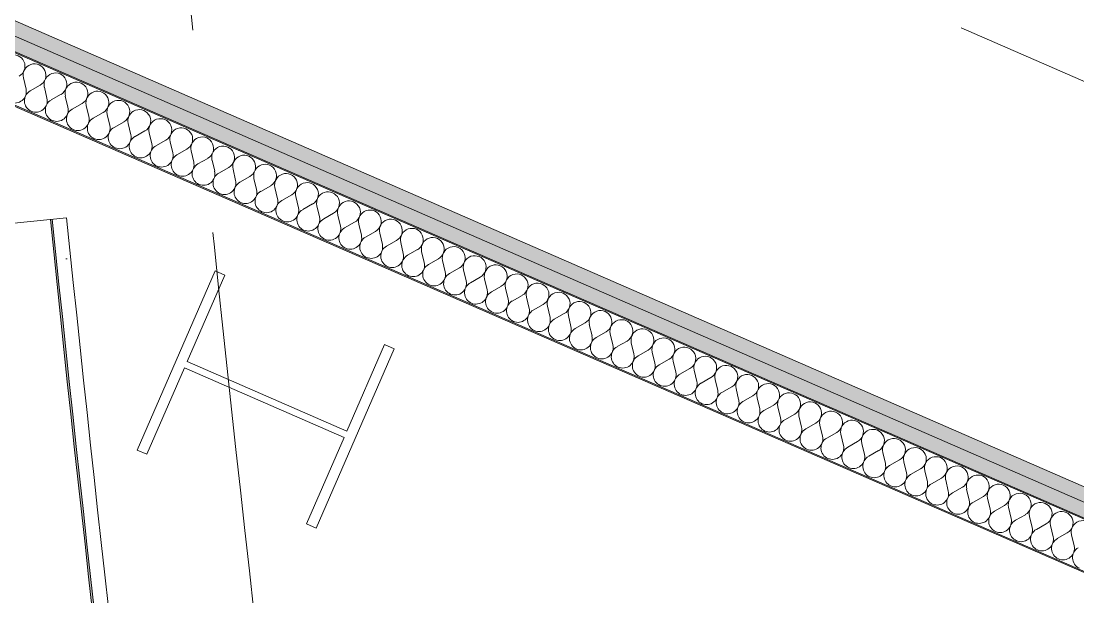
# Model space of a CAD drawing. Header units: millimetres. Extents: x -50172 to 90294, y -80883 to 956680.
# Drawn here: x -42279 to -41178, y -61473 to -60873 of the extents above; entities that cross this region are included whole.
import ezdxf
from ezdxf.enums import TextEntityAlignment as Align

# ---------------------------------------------------------------- set-up
doc = ezdxf.new("R2010")
doc.units = ezdxf.units.MM
doc.header["$MEASUREMENT"] = 0
doc.linetypes.add('Double Dashed', pattern=[1093.611073, 529.166651, -211.666656, 141.111112, -211.666656])
for name, color, linetype in [('A-25-M_Wall_Ext', 7, 'Continuous'), ('COLUMN.IFC Import', 7, 'Continuous'), ('New_A-15-MG_Structural_Grid_Phase_2', 7, 'Continuous'), ('New_A-25-M_Wall_Int', 7, 'Continuous')]:
    doc.layers.add(name, color=color, linetype=linetype)
for name, color, linetype, lineweight in [('A-25-M_Wall_Ext_Pen_No__1', 7, 'Continuous', 13), ('COLUMN.IFC Import_Pen_No__2', 8, 'Continuous', 15), ('New_A-25-M_Wall_Int_Pen_No__1', 7, 'Continuous', 13), ('New_A-25-M_Wall_Int_Pen_No__150', 7, 'Continuous', 0)]:
    doc.layers.add(name, color=color, linetype=linetype, lineweight=lineweight)
for name, color, linetype, lineweight, true_color in [('A-25-M_Wall_Ext_Pen_No__107', 7, 'Continuous', 15, 0xa6a6a6), ('New_A-15-MG_Structural_Grid_Phase_2_Pen_No__222', 7, 'Continuous', 13, 0x65af33), ('New_A-25-M_Wall_Int_Pen_No__107', 7, 'Continuous', 15, 0xa6a6a6), ('New_A-25-M_Wall_Int_Pen_No__81', 7, 'Continuous', 20, 0x6a6a6a)]:
    doc.layers.add(name, color=color, linetype=linetype, lineweight=lineweight, true_color=true_color)
doc.styles.add('GENERATED_STYLE_4', font='')
doc.styles.get('GENERATED_STYLE_4').set_extended_font_data('Swis721 BT')
pattern_1 = [(60, (0, 0), (-43.30127, 25), []), (120, (0, 0), (43.30127, 25), [])]

# ---------------------------------------------------------------- blocks, each defined once
blk = doc.blocks.new('*X535')
at = {"layer": 'New_A-25-M_Wall_Int_Pen_No__150', "linetype": 'Continuous'}
for p, q in [((-42276.3, -60932.1), (-42273.5, -60943.7)), ((-42258.8, -60939.7), (-42269.2, -60945.6)), ((-42254.4, -60941.6), (-42251.7, -60953.2)), ((-42237, -60949.2), (-42247.3, -60955.1)), ((-42232.6, -60951.2), (-42229.9, -60962.7)), ((-42215.2, -60958.8), (-42225.5, -60964.6)), ((-42210.8, -60960.7), (-42208.1, -60972.3)), ((-42193.3, -60968.3), (-42203.7, -60974.2)), ((-42189, -60970.2), (-42186.2, -60981.8)), ((-42171.5, -60977.8), (-42181.9, -60983.7)), ((-42167.1, -60979.7), (-42164.4, -60991.3)), ((-42149.7, -60987.3), (-42160, -60993.2)), ((-42145.3, -60989.2), (-42142.6, -61000.8)), ((-42127.9, -60996.8), (-42138.2, -61002.7)), ((-42123.5, -60998.7), (-42120.8, -61010.3)), ((-42106, -61006.3), (-42116.4, -61012.2)), ((-42101.7, -61008.2), (-42098.9, -61019.8)), ((-42084.2, -61015.9), (-42094.6, -61021.7)), ((-42079.8, -61017.8), (-42077.1, -61029.3)), ((-42062.4, -61025.4), (-42072.7, -61031.2)), ((-42058, -61027.3), (-42055.3, -61038.9)), ((-42040.6, -61034.9), (-42050.9, -61040.8)), ((-42036.2, -61036.8), (-42033.4, -61048.4)), ((-42018.7, -61044.4), (-42029.1, -61050.3)), ((-42014.4, -61046.3), (-42011.6, -61057.9)), ((-41996.9, -61053.9), (-42007.3, -61059.8)), ((-41992.5, -61055.8), (-41989.8, -61067.4)), ((-41975.1, -61063.4), (-41985.4, -61069.3)), ((-41970.7, -61065.3), (-41968, -61076.9)), ((-41953.3, -61072.9), (-41963.6, -61078.8)), ((-41948.9, -61074.9), (-41946.1, -61086.4)), ((-41931.4, -61082.5), (-41941.8, -61088.3)), ((-41927.1, -61084.4), (-41924.3, -61096)), ((-41909.6, -61092), (-41920, -61097.9)), ((-41905.2, -61093.9), (-41902.5, -61105.5)), ((-41887.8, -61101.5), (-41898.1, -61107.4)), ((-41883.4, -61103.4), (-41880.7, -61115)), ((-41866, -61111), (-41876.3, -61116.9)), ((-41861.6, -61112.9), (-41858.8, -61124.5)), ((-41844.1, -61120.5), (-41854.5, -61126.4)), ((-41839.8, -61122.4), (-41837, -61134)), ((-41822.3, -61130), (-41832.7, -61135.9)), ((-41817.9, -61131.9), (-41815.2, -61143.5)), ((-41800.5, -61139.6), (-41810.8, -61145.4)), ((-41796.1, -61141.5), (-41793.4, -61153)), ((-41778.6, -61149.1), (-41789, -61154.9)), ((-41774.3, -61151), (-41771.5, -61162.6)), ((-41756.8, -61158.6), (-41767.2, -61164.5)), ((-41752.5, -61160.5), (-41749.7, -61172.1)), ((-41735, -61168.1), (-41745.4, -61174)), ((-41730.6, -61170), (-41727.9, -61181.6)), ((-41713.2, -61177.6), (-41723.5, -61183.5)), ((-41708.8, -61179.5), (-41706.1, -61191.1)), ((-41691.3, -61187.1), (-41701.7, -61193)), ((-41687, -61189), (-41684.2, -61200.6)), ((-41669.5, -61196.6), (-41679.9, -61202.5)), ((-41665.2, -61198.5), (-41662.4, -61210.1)), ((-41647.7, -61206.2), (-41658.1, -61212)), ((-41643.3, -61208.1), (-41640.6, -61219.6)), ((-41625.9, -61215.7), (-41636.2, -61221.6)), ((-41621.5, -61217.6), (-41618.8, -61229.2)), ((-41604, -61225.2), (-41614.4, -61231.1)), ((-41599.7, -61227.1), (-41596.9, -61238.7)), ((-41582.2, -61234.7), (-41592.6, -61240.6)), ((-41577.9, -61236.6), (-41575.1, -61248.2)), ((-41560.4, -61244.2), (-41570.7, -61250.1)), ((-41556, -61246.1), (-41553.3, -61257.7)), ((-41538.6, -61253.7), (-41548.9, -61259.6)), ((-41534.2, -61255.6), (-41531.5, -61267.2)), ((-41516.7, -61263.3), (-41527.1, -61269.1)), ((-41512.4, -61265.2), (-41509.6, -61276.7)), ((-41494.9, -61272.8), (-41505.3, -61278.6)), ((-41490.6, -61274.7), (-41487.8, -61286.3)), ((-41473.1, -61282.3), (-41483.4, -61288.2)), ((-41468.7, -61284.2), (-41466, -61295.8)), ((-41451.3, -61291.8), (-41461.6, -61297.7)), ((-41446.9, -61293.7), (-41444.2, -61305.3)), ((-41429.4, -61301.3), (-41439.8, -61307.2)), ((-41425.1, -61303.2), (-41422.3, -61314.8)), ((-41407.6, -61310.8), (-41418, -61316.7)), ((-41403.3, -61312.7), (-41400.5, -61324.3)), ((-41385.8, -61320.3), (-41396.1, -61326.2)), ((-41381.4, -61322.2), (-41378.7, -61333.8)), ((-41364, -61329.9), (-41374.3, -61335.7)), ((-41359.6, -61331.8), (-41356.9, -61343.3)), ((-41342.1, -61339.4), (-41352.5, -61345.3)), ((-41337.8, -61341.3), (-41335, -61352.9)), ((-41320.3, -61348.9), (-41330.7, -61354.8)), ((-41315.9, -61350.8), (-41313.2, -61362.4)), ((-41298.5, -61358.4), (-41308.8, -61364.3)), ((-41294.1, -61360.3), (-41291.4, -61371.9)), ((-41276.7, -61367.9), (-41287, -61373.8)), ((-41272.3, -61369.8), (-41269.6, -61381.4)), ((-41254.8, -61377.4), (-41265.2, -61383.3)), ((-41250.5, -61379.3), (-41247.7, -61390.9)), ((-41233, -61387), (-41243.4, -61392.8)), ((-41228.6, -61388.9), (-41225.9, -61400.4)), ((-41211.2, -61396.5), (-41221.5, -61402.3)), ((-41206.8, -61398.4), (-41204.1, -61410)), ((-41189.4, -61406), (-41199.7, -61411.9)), ((-41185, -61407.9), (-41182.3, -61419.5))]:
    blk.add_line(p, q, dxfattribs=at)
for centre, start, end in [((-42286.5, -60919.9), 299.5743, 193.3141), ((-42264.7, -60929.4), 299.5743, 193.3141), ((-42242.9, -60938.9), 299.5743, 193.3141), ((-42285.1, -60946.4), 246.4442, 13.3141), ((-42263.3, -60956), 119.5743, 246.4442), ((-42221, -60948.4), 299.5743, 193.3141), ((-42263.3, -60956), 246.4442, 13.3141), ((-42241.5, -60965.5), 119.5743, 246.4442), ((-42199.2, -60957.9), 299.5743, 193.3141), ((-42177.4, -60967.4), 299.5743, 193.3141), ((-42241.5, -60965.5), 246.4442, 13.3141), ((-42219.6, -60975), 119.5743, 246.4442), ((-42155.6, -60977), 299.5743, 193.3141), ((-42219.6, -60975), 246.4442, 13.3141), ((-42197.8, -60984.5), 119.5743, 246.4442), ((-42133.7, -60986.5), 299.5743, 193.3141), ((-42197.8, -60984.5), 246.4442, 13.3141), ((-42176, -60994), 119.5743, 246.4442), ((-42111.9, -60996), 299.5743, 193.3141), ((-42176, -60994), 246.4442, 13.3141), ((-42154.2, -61003.5), 119.5743, 246.4442), ((-42090.1, -61005.5), 299.5743, 193.3141), ((-42154.2, -61003.5), 246.4442, 13.3141), ((-42132.3, -61013.1), 119.5743, 246.4442), ((-42132.3, -61013.1), 246.4442, 13.3141), ((-42068.3, -61015), 299.5743, 193.3141), ((-42110.5, -61022.6), 119.5743, 246.4442), ((-42110.5, -61022.6), 246.4442, 13.3141), ((-42088.7, -61032.1), 119.5743, 246.4442), ((-42046.4, -61024.5), 299.5743, 193.3141), ((-42024.6, -61034), 299.5743, 193.3141), ((-42088.7, -61032.1), 246.4442, 13.3141), ((-42066.9, -61041.6), 119.5743, 246.4442), ((-42002.8, -61043.6), 299.5743, 193.3141), ((-42066.9, -61041.6), 246.4442, 13.3141), ((-42045, -61051.1), 119.5743, 246.4442), ((-41981, -61053.1), 299.5743, 193.3141), ((-42045, -61051.1), 246.4442, 13.3141), ((-42023.2, -61060.6), 119.5743, 246.4442), ((-41959.1, -61062.6), 299.5743, 193.3141), ((-42023.2, -61060.6), 246.4442, 13.3141), ((-42001.4, -61070.1), 119.5743, 246.4442), ((-41937.3, -61072.1), 299.5743, 193.3141), ((-42001.4, -61070.1), 246.4442, 13.3141), ((-41979.6, -61079.7), 119.5743, 246.4442), ((-41979.6, -61079.7), 246.4442, 13.3141), ((-41915.5, -61081.6), 299.5743, 193.3141), ((-41957.7, -61089.2), 119.5743, 246.4442), ((-41957.7, -61089.2), 246.4442, 13.3141), ((-41935.9, -61098.7), 119.5743, 246.4442), ((-41893.7, -61091.1), 299.5743, 193.3141), ((-41871.8, -61100.7), 299.5743, 193.3141), ((-41935.9, -61098.7), 246.4442, 13.3141), ((-41914.1, -61108.2), 119.5743, 246.4442), ((-41850, -61110.2), 299.5743, 193.3141), ((-41914.1, -61108.2), 246.4442, 13.3141), ((-41892.3, -61117.7), 119.5743, 246.4442), ((-41828.2, -61119.7), 299.5743, 193.3141), ((-41892.3, -61117.7), 246.4442, 13.3141), ((-41870.4, -61127.2), 119.5743, 246.4442), ((-41806.4, -61129.2), 299.5743, 193.3141), ((-41870.4, -61127.2), 246.4442, 13.3141), ((-41848.6, -61136.8), 119.5743, 246.4442), ((-41784.5, -61138.7), 299.5743, 193.3141), ((-41848.6, -61136.8), 246.4442, 13.3141), ((-41826.8, -61146.3), 119.5743, 246.4442), ((-41826.8, -61146.3), 246.4442, 13.3141), ((-41762.7, -61148.2), 299.5743, 193.3141), ((-41805, -61155.8), 119.5743, 246.4442), ((-41805, -61155.8), 246.4442, 13.3141), ((-41740.9, -61157.7), 299.5743, 193.3141), ((-41783.1, -61165.3), 119.5743, 246.4442), ((-41783.1, -61165.3), 246.4442, 13.3141), ((-41761.3, -61174.8), 119.5743, 246.4442), ((-41719, -61167.3), 299.5743, 193.3141), ((-41697.2, -61176.8), 299.5743, 193.3141), ((-41761.3, -61174.8), 246.4442, 13.3141), ((-41739.5, -61184.3), 119.5743, 246.4442), ((-41675.4, -61186.3), 299.5743, 193.3141), ((-41739.5, -61184.3), 246.4442, 13.3141), ((-41717.7, -61193.8), 119.5743, 246.4442), ((-41653.6, -61195.8), 299.5743, 193.3141), ((-41717.7, -61193.8), 246.4442, 13.3141), ((-41695.8, -61203.4), 119.5743, 246.4442), ((-41631.7, -61205.3), 299.5743, 193.3141), ((-41695.8, -61203.4), 246.4442, 13.3141), ((-41674, -61212.9), 119.5743, 246.4442), ((-41609.9, -61214.8), 299.5743, 193.3141), ((-41674, -61212.9), 246.4442, 13.3141), ((-41652.2, -61222.4), 119.5743, 246.4442), ((-41652.2, -61222.4), 246.4442, 13.3141), ((-41588.1, -61224.4), 299.5743, 193.3141), ((-41630.3, -61231.9), 119.5743, 246.4442), ((-41630.3, -61231.9), 246.4442, 13.3141), ((-41608.5, -61241.4), 119.5743, 246.4442), ((-41566.3, -61233.9), 299.5743, 193.3141), ((-41544.4, -61243.4), 299.5743, 193.3141), ((-41608.5, -61241.4), 246.4442, 13.3141), ((-41586.7, -61250.9), 119.5743, 246.4442), ((-41522.6, -61252.9), 299.5743, 193.3141), ((-41586.7, -61250.9), 246.4442, 13.3141), ((-41564.9, -61260.5), 119.5743, 246.4442), ((-41500.8, -61262.4), 299.5743, 193.3141), ((-41564.9, -61260.5), 246.4442, 13.3141), ((-41543, -61270), 119.5743, 246.4442), ((-41479, -61271.9), 299.5743, 193.3141), ((-41543, -61270), 246.4442, 13.3141), ((-41521.2, -61279.5), 119.5743, 246.4442), ((-41457.1, -61281.4), 299.5743, 193.3141), ((-41521.2, -61279.5), 246.4442, 13.3141), ((-41499.4, -61289), 119.5743, 246.4442), ((-41499.4, -61289), 246.4442, 13.3141), ((-41435.3, -61291), 299.5743, 193.3141), ((-41477.6, -61298.5), 119.5743, 246.4442), ((-41477.6, -61298.5), 246.4442, 13.3141), ((-41455.7, -61308), 119.5743, 246.4442), ((-41413.5, -61300.5), 299.5743, 193.3141), ((-41455.7, -61308), 246.4442, 13.3141), ((-41433.9, -61317.5), 119.5743, 246.4442), ((-41391.7, -61310), 299.5743, 193.3141), ((-41369.8, -61319.5), 299.5743, 193.3141), ((-41433.9, -61317.5), 246.4442, 13.3141), ((-41412.1, -61327.1), 119.5743, 246.4442), ((-41348, -61329), 299.5743, 193.3141), ((-41412.1, -61327.1), 246.4442, 13.3141), ((-41390.3, -61336.6), 119.5743, 246.4442), ((-41326.2, -61338.5), 299.5743, 193.3141), ((-41390.3, -61336.6), 246.4442, 13.3141), ((-41368.4, -61346.1), 119.5743, 246.4442), ((-41304.4, -61348.1), 299.5743, 193.3141), ((-41368.4, -61346.1), 246.4442, 13.3141), ((-41346.6, -61355.6), 119.5743, 246.4442), ((-41282.5, -61357.6), 299.5743, 193.3141), ((-41346.6, -61355.6), 246.4442, 13.3141), ((-41324.8, -61365.1), 119.5743, 246.4442), ((-41324.8, -61365.1), 246.4442, 13.3141), ((-41260.7, -61367.1), 299.5743, 193.3141), ((-41303, -61374.6), 119.5743, 246.4442), ((-41303, -61374.6), 246.4442, 13.3141), ((-41281.1, -61384.2), 119.5743, 246.4442), ((-41238.9, -61376.6), 299.5743, 193.3141), ((-41217.1, -61386.1), 299.5743, 193.3141), ((-41281.1, -61384.2), 246.4442, 13.3141), ((-41259.3, -61393.7), 119.5743, 246.4442), ((-41195.2, -61395.6), 299.5743, 193.3141), ((-41259.3, -61393.7), 246.4442, 13.3141), ((-41237.5, -61403.2), 119.5743, 246.4442), ((-41173.4, -61405.1), 299.5743, 193.3141), ((-41237.5, -61403.2), 246.4442, 13.3141), ((-41215.7, -61412.7), 119.5743, 246.4442), ((-41215.7, -61412.7), 246.4442, 13.3141), ((-41193.8, -61422.2), 119.5743, 246.4442), ((-41193.8, -61422.2), 246.4442, 13.3141), ((-41172, -61431.7), 119.5743, 246.4442)]:
    blk.add_arc(centre, 11.9, start, end, dxfattribs=at)
blk = doc.blocks.new('Wall_151_1', base_point=(-38372.8, -62578))
at = {"layer": 'New_A-25-M_Wall_Int_Pen_No__107', "linetype": 'Continuous'}
for points in [[(-38699.1, -62435.8), (-45047.7, -59668), (-45053.7, -59681.7), (-38705.1, -62449.5)], [(-38705.1, -62449.5), (-45053.7, -59681.7), (-45059.7, -59695.5), (-38711.1, -62463.3)]]:
    blk.add_hatch(color=256, dxfattribs=at).paths.add_polyline_path(points)
at = {"layer": 'New_A-25-M_Wall_Int_Pen_No__81', "linetype": 'Continuous', "lineweight": 0, "true_color": 0x353535}
for points in [[(-38711.1, -62463.3), (-45059.7, -59695.5), (-45060.1, -59696.4), (-38711.5, -62464.2)], [(-44550.3, -59974.3), (-38731.9, -62510.9), (-38731.5, -62510), (-44549.9, -59973.3)]]:
    blk.add_hatch(color=250, dxfattribs=at).paths.add_polyline_path(points)
at = {"layer": 'New_A-25-M_Wall_Int_Pen_No__1', "linetype": 'Continuous'}
for p, q in [((-38705.1, -62449.5), (-45053.7, -59681.7)), ((-38711.5, -62464.2), (-45060.1, -59696.4)), ((-38711.1, -62463.3), (-45059.7, -59695.5)), ((-38731.5, -62510), (-44549.9, -59973.3))]:
    blk.add_line(p, q, dxfattribs=at)
at = {"layer": 'New_A-25-M_Wall_Int_Pen_No__1', "linetype": 'Continuous', "flags": 128}
for points in [[(-38699.1, -62435.8), (-45047.7, -59668)], [(-44550.3, -59974.3), (-38731.9, -62510.9)]]:
    blk.add_lwpolyline(points, dxfattribs=at)
at = {"layer": 'New_A-25-M_Wall_Int', "color": 250, "lineweight": 50, "true_color": 0x2a2a2a}
blk.add_blockref('*X535', (0, 0), dxfattribs=at)
blk = doc.blocks.new('Wall_382_1', base_point=(-42568.6, -61112.1))
at = {"layer": 'A-25-M_Wall_Ext_Pen_No__107', "linetype": 'Continuous'}
h = blk.add_hatch(dxfattribs=at)
h.set_pattern_fill('Plaster_0001', color=256, style=0, pattern_type=2)
h.set_pattern_definition([(99.1803, (0, 0), (170.98653, 27.63342), [0, -100]), (99.1803, (-93.47, 35.54), (170.98653, 27.63342), [0, -100])])
h.paths.add_polyline_path([(-42246.2, -61079.2, 0.02926), (-41552.1, -65375.4), (-41537.5, -65372, -0.029259), (-42231.3, -61077.7)])
at = {"layer": 'A-25-M_Wall_Ext_Pen_No__107', "linetype": 'Continuous', "lineweight": 0, "true_color": 0x535353}
for points in [[(-42248.2, -61079.4, 0.02926), (-41554.1, -65375.8), (-41552.1, -65375.4, -0.02926), (-42246.2, -61079.2)], [(-42399.4, -61094.8, 0.02927), (-41702.1, -65410.3), (-41700.2, -65409.9, -0.02927), (-42397.5, -61094.6)]]:
    blk.add_hatch(color=251, dxfattribs=at).paths.add_polyline_path(points)
at = {"layer": 'A-25-M_Wall_Ext_Pen_No__107', "linetype": 'Continuous'}
h = blk.add_hatch(dxfattribs=at)
h.set_pattern_fill('Batt_Insulation_0001', color=256, style=0, pattern_type=2)
h.set_pattern_definition(pattern_1)
h.paths.add_polyline_path([(-42516.8, -61106.8, 0.029278), (-41817, -65437.1), (-41719.6, -65414.4, -0.029271), (-42417.4, -61096.6)])
h = blk.add_hatch(dxfattribs=at)
h.set_pattern_fill('Plywood_0001', color=256, style=0, pattern_type=2)
h.set_pattern_definition([(0, (0, 0), (0, 200), [])])
h.paths.add_polyline_path([(-42417.4, -61096.6, 0.029271), (-41719.6, -65414.4), (-41702.1, -65410.3, -0.02927), (-42399.4, -61094.8)])
blk.add_hatch(color=256, dxfattribs=at).paths.add_polyline_path([(-42568.6, -61112.1, 0.029282), (-41867.7, -65448.9), (-41841.4, -65442.8, -0.02928), (-42541.7, -61109.3)])
h = blk.add_hatch(dxfattribs=at)
h.set_pattern_fill('Batt_Insulation_0001', color=256, style=0, pattern_type=2)
h.set_pattern_definition(pattern_1)
h.paths.add_polyline_path([(-42541.7, -61109.3, 0.02928), (-41841.4, -65442.8), (-41817, -65437.1, -0.029278), (-42516.8, -61106.8)])
at = {"layer": 'A-25-M_Wall_Ext_Pen_No__1', "linetype": 'Continuous', "flags": 128}
blk.add_lwpolyline([(-42231.3, -61077.7), (-42568.6, -61112.1)], dxfattribs=at)
at = {"layer": 'A-25-M_Wall_Ext_Pen_No__1', "linetype": 'Continuous'}
for radius, end in [(37200.4, 192.52944), (37217.4, 192.52971), (37215.4, 192.52968), (37387.4, 192.5324), (37369.4, 192.53212), (37367.4, 192.53209), (37512.4, 192.53437), (37487.4, 192.53397), (37539.4, 192.53479)]:
    blk.add_arc((-5223, -57301.7), radius, 185.8258, end, dxfattribs=at)
blk = doc.blocks.new('Standard grid marker_8')
at = {"layer": 'New_A-15-MG_Structural_Grid_Phase_2_Pen_No__222', "linetype": 'Double Dashed'}
blk.add_line((705.1, 0), (12883.5, 0), dxfattribs=at)
at = {"layer": 'New_A-15-MG_Structural_Grid_Phase_2_Pen_No__222', "style": 'GENERATED_STYLE_4'}
blk.add_attdef('AC_MarkerText_1', text='', height=350, rotation=360, dxfattribs=at).set_placement((-500, 43.4), align=Align.MIDDLE_CENTER)
blk = doc.blocks.new('Standard grid marker_28')
at = {"layer": 'New_A-15-MG_Structural_Grid_Phase_2_Pen_No__222', "linetype": 'Double Dashed'}
blk.add_arc((0, 0), 37050.4, 0, 16.8007, dxfattribs=at)
at = {"layer": 'New_A-15-MG_Structural_Grid_Phase_2_Pen_No__222', "style": 'GENERATED_STYLE_4'}
blk.add_attdef('AC_MarkerText_1', text='', height=350, rotation=160.7141, dxfattribs=at).set_placement((37050.4, -456.6), align=Align.MIDDLE_CENTER)
blk = doc.blocks.new('Column 176')
at = {"layer": 'COLUMN.IFC Import_Pen_No__2', "linetype": 'Continuous'}
for p, q in [((-101.8, 101.6), (101.8, 101.6)), ((-101.8, 90.6), (-101.8, 101.6)), ((101.8, 101.6), (101.8, 90.6)), ((-3.6, 90.6), (-101.8, 90.6)), ((-3.6, -90.6), (-3.6, 90.6)), ((3.6, 90.6), (3.6, -90.6)), ((101.8, 90.6), (3.6, 90.6)), ((-101.8, -90.6), (-3.6, -90.6)), ((-101.8, -101.6), (-101.8, -90.6)), ((3.6, -90.6), (101.8, -90.6)), ((101.8, -90.6), (101.8, -101.6)), ((101.8, -101.6), (-101.8, -101.6))]:
    blk.add_line(p, q, dxfattribs=at)

msp = doc.modelspace()

# ---------------------------------------------------------------- block references
at = {"layer": 'A-25-M_Wall_Ext', "color": 250, "lineweight": 50, "true_color": 0x2a2a2a}
msp.add_blockref('Wall_382_1', (-42568.6, -61112.1), dxfattribs=at)
at = {"layer": 'COLUMN.IFC Import', "linetype": 'Continuous', "zscale": 1000, "rotation": 66.44041158398767}
msp.add_blockref('Column 176', (-42024, -61267), dxfattribs=at)
at = {"layer": 'New_A-15-MG_Structural_Grid_Phase_2', "color": 8, "linetype": 'Continuous', "lineweight": 15, "zscale": 1000}
for name, p, rotation in [('Standard grid marker_28', (-5223, -57301.7), 175.7263039143517), ('Standard grid marker_8', (-47960.9, -57975.6), 336.440411583993)]:
    msp.add_blockref(name, p, dxfattribs=dict(at, rotation=rotation))
at = {"layer": 'New_A-25-M_Wall_Int', "color": 250, "lineweight": 50, "true_color": 0x2a2a2a}
msp.add_blockref('Wall_151_1', (-38372.8, -62578), dxfattribs=at)

doc.saveas('drawing.dxf')
